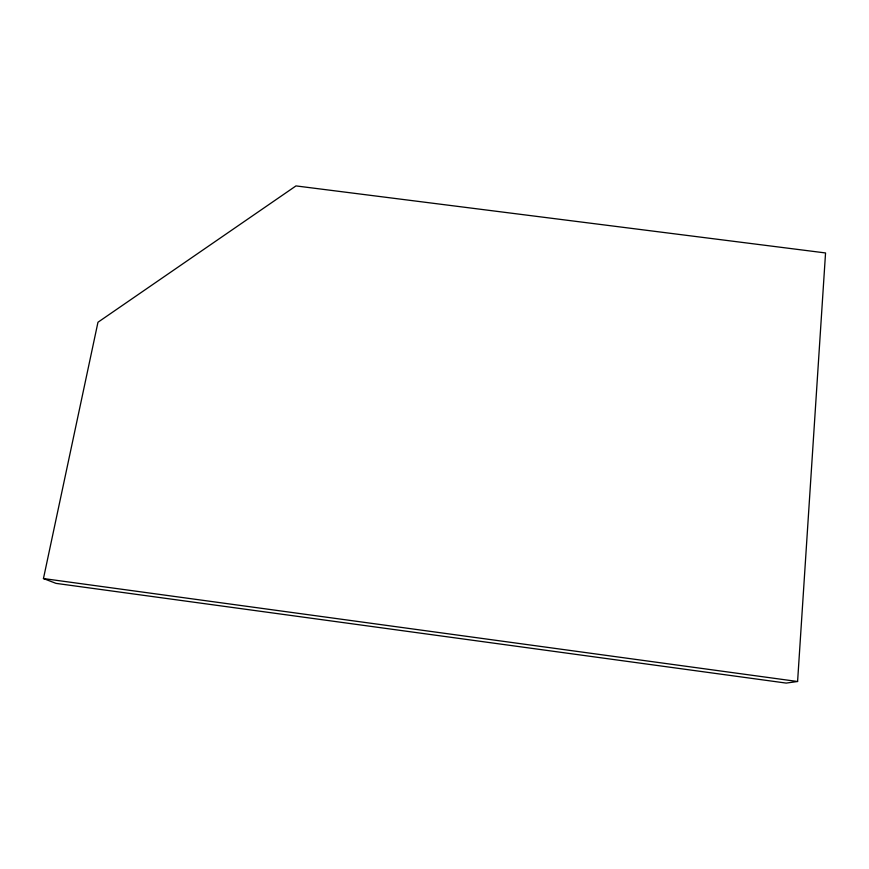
<?xml version="1.0" encoding="UTF-8"?>
<svg xmlns="http://www.w3.org/2000/svg" width="869" height="869" viewBox="0 0 869 869"><rect width="100%" height="100%" fill="white"/><g stroke="black" fill="none" stroke-linecap="round" stroke-linejoin="round"><path stroke-width="1.3" d="M797.59 681.502L825.55 252.955L295.981 185.912L97.969 322.247L43.45 578.558L56.05 583.381L786.195 683.088L797.59 681.502L43.45 578.558"/></g></svg>
